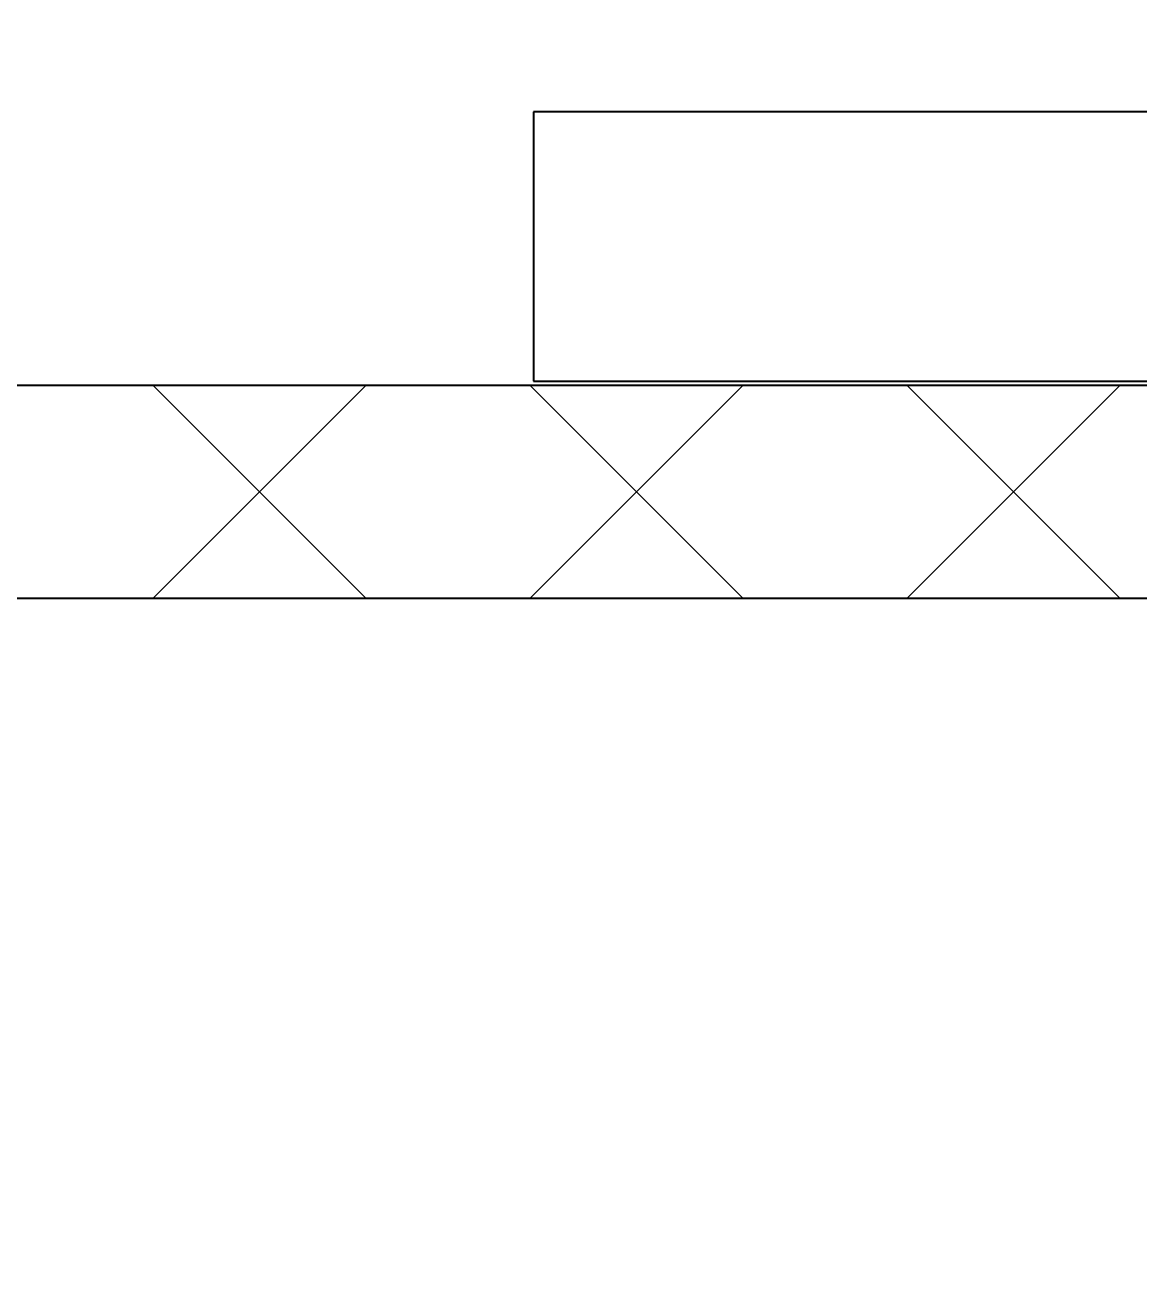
# Model space of a CAD drawing. Header units: millimetres. Extents: x 0 to 1680, y 0 to 594.
# Drawn here: x 258.61 to 266.96, y 425.2 to 434.68 of the extents above; entities that cross this region are included whole.
import ezdxf

# ---------------------------------------------------------------- set-up
doc = ezdxf.new("R2010")
doc.units = ezdxf.units.MM
for name, pattern in [('K5LT32795', [0]), ('K5LT_BASIC', [0]), ('K5LT_THIN', [0])]:
    doc.linetypes.add(name, pattern=pattern)
doc.layers.add('Системный слой', color=7, linetype='Continuous')
doc.styles.add('KDIMTEXTSTYLE', font='GOST_AU.SHX', dxfattribs={"width": 0.96, "oblique": 15, "height": 5})
doc.dimstyles.new('KDIMSTYLE (0.02)', dxfattribs={"dimtxt": 5, "dimasz": 1, "dimexe": 2, "dimexo": 0, "dimgap": 1, "dimtad": 1, "dimlfac": 50, "dimtxsty": 'KDIMTEXTSTYLE', "dimsah": 1, "dimcen": 0, "dimdle": 1, "dimadec": 0, "dimazin": 0, "dimtfac": 0.667, "dimtmove": 0, "dimatfit": 3, "dimfxl": 0, "dimtvp": 1, "dimtolj": 1, "dimtzin": 0, "dimarcsym": 0})

# ---------------------------------------------------------------- blocks, each defined once
blk = doc.blocks.new('U124')
at = {"layer": 'Системный слой', "color": 150, "linetype": 'K5LT_BASIC', "lineweight": 25, "true_color": 0x0080ff}
for p, q in [((283.6198, 434.0273), (262.4198, 434.0273)), ((262.4198, 434.0273), (262.4198, 432.0073)), ((262.4198, 432.0073), (283.6198, 432.0073))]:
    blk.add_line(p, q, dxfattribs=at)
blk = doc.blocks.new('U411')
at = {"layer": 'Системный слой', "color": 7, "linetype": 'K5LT32795', "lineweight": 13}
for p, q in [((261.1641, 431.9773), (259.5641, 430.3773)), ((259.5641, 431.9773), (261.1641, 430.3773)), ((263.9926, 431.9773), (262.3926, 430.3773)), ((262.3926, 431.9773), (263.9926, 430.3773)), ((266.821, 431.9773), (265.221, 430.3773)), ((265.221, 431.9773), (266.821, 430.3773))]:
    blk.add_line(p, q, dxfattribs=at)
blk = doc.blocks.new('U410')
at = {"layer": 'Системный слой', "color": 150, "linetype": 'K5LT_BASIC', "lineweight": 25, "true_color": 0x0080ff}
for p, q in [((170.518, 431.9773), (275.818, 431.9773)), ((275.818, 430.3773), (169.418, 430.3773))]:
    blk.add_line(p, q, dxfattribs=at)
at = {"layer": 'Системный слой'}
blk.add_blockref('U411', (0, 0), dxfattribs=at)
blk = doc.blocks.new('KDIMARROW_03')
at = {"layer": 'Системный слой', "color": 0, "linetype": 'K5LT_THIN', "lineweight": 13}
for p, q in [((-0.707, -0.707), (0.707, 0.707)), ((0, 0), (-1, 0)), ((0, 0), (1, 0))]:
    blk.add_line(p, q, dxfattribs=at)

msp = doc.modelspace()

# ---------------------------------------------------------------- block references
at = {"layer": 'Системный слой'}
for name in ['U124', 'U410']:
    msp.add_blockref(name, (0, 0), dxfattribs=at)

# ---------------------------------------------------------------- dimensions: what is measured, and where the dimension line sits
at = {"layer": 'Системный слой', "color": 7}
msp.add_linear_dim(base=(169.41796, 408.64647), p1=(325.41796, 431.97733), p2=(169.41796, 431.97733), location=(247.41796, 408.64647), dimstyle='KDIMSTYLE (0.02)', override={"dimexo": 0, "dimpost": '\\H2.5;\\W0.965;\\Q0;<>', "dimblk1": 'KDIMARROW_03', "dimblk2": 'KDIMARROW_03', "dimse1": 0, "dimse2": 0, "dimclrt": 7, "dimtolj": 1}, dxfattribs=at).render()

doc.saveas('drawing.dxf')
